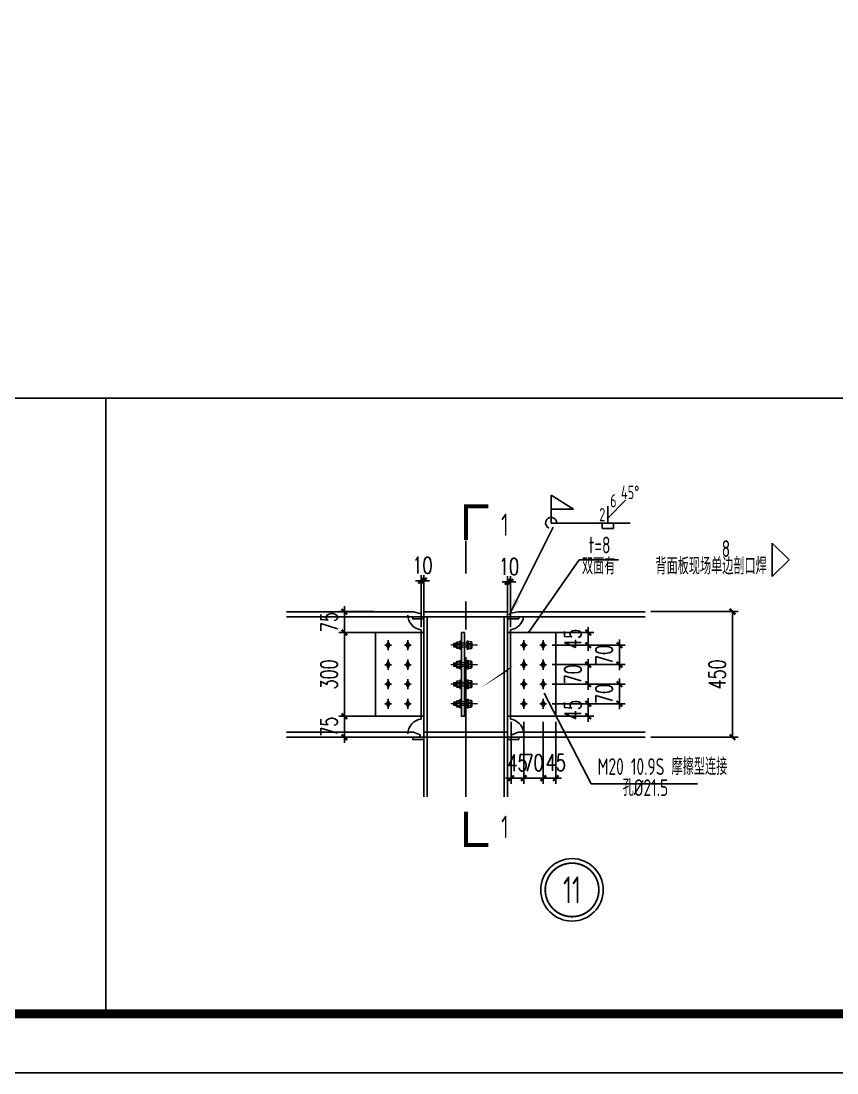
# Model space of a CAD drawing. Extents: x 180850 to 1399066, y 48356 to 327880.
# Drawn here: x 1335505 to 1350126, y 135864 to 154718 of the extents above; entities that cross this region are included whole.
import ezdxf
from ezdxf.enums import TextEntityAlignment as Align

# ---------------------------------------------------------------- set-up
doc = ezdxf.new("R2010")
doc.units = 0
doc.header["$LTSCALE"] = 1000
doc.linetypes.add('0$0$CENTERX2', pattern=[4, 2.5, -0.5, 0.5, -0.5])
doc.linetypes.add('ACAD_ISO02W100', pattern=[15, 12, -3])
doc.layers.add('6', color=253, linetype='Continuous', lineweight=13)
doc.layers.add('螺栓', color=15, linetype='Continuous', lineweight=18)
for name, color, linetype in [('AXIS', 3, 'Continuous'), ('BOLT', 251, 'Continuous'), ('DOTE', 1, 'Continuous'), ('GL', 150, 'Continuous'), ('GZ', 50, 'Continuous'), ('PUB_DIM', 3, 'Continuous'), ('PUB_TEXT', 7, 'Continuous'), ('PUB_TITLE', 4, 'Continuous'), ('PZ', 202, 'Continuous'), ('TEXT', 7, 'Continuous'), ('THIN', 7, 'Continuous'), ('WELD', 7, 'Continuous'), ('YCX', 90, 'Continuous')]:
    doc.layers.add(name, color=color, linetype=linetype)
doc.styles.add('_TCH_DIM_T3', font='SIMPLEX', dxfattribs={"width": 0.705882, "bigfont": 'GBCBIG'})
doc.styles.get("Standard").update_dxf_attribs({"font": 'gbenor.shx', "bigfont": 'gbcbig.shx'})
doc.styles.add('TSSD_Label', font='tssdeng.shx', dxfattribs={"width": 0.7, "bigfont": 'hztxt.shx'})
doc.styles.add('TSSD_Num', font='Tssdeng.shx', dxfattribs={"width": 0.7, "bigfont": 'hztxt.shx'})
doc.styles.add('标准字体', font='tssdeng.shx', dxfattribs={"width": 0.7, "bigfont": 'tssdchn.shx'})
doc.dimstyles.new('TCH_100_5', dxfattribs={"dimtxt": 297.5, "dimasz": 100, "dimexe": 100, "dimexo": 100, "dimgap": 126.25, "dimtad": 1, "dimdec": 0, "dimlfac": 0.2, "dimzin": 0, "dimdsep": 46, "dimtxsty": '_TCH_DIM_T3', "dimblk": 'ARCHTICK', "dimcen": 0.09, "dimclrd": 126, "dimclre": 126, "dimclrt": 7, "dimazin": 2, "dimtfac": 1, "dimtdec": 0, "dimtix": 1, "dimtmove": 2, "dimatfit": 3, "dimfxl": 1, "dimtolj": 1, "dimtzin": 0, "dimarcsym": 0})
doc.dimstyles.new('TSSD_LEADER_STYLE_300.0', dxfattribs={"dimtxt": 0.18, "dimasz": 300, "dimexe": 0.18, "dimexo": 0.0625, "dimgap": 0.09, "dimtad": 0, "dimtih": 1, "dimtoh": 1, "dimdec": 4, "dimzin": 0, "dimdsep": 46, "dimtxsty": 'Standard', "dimcen": 0.09, "dimadec": 0, "dimazin": 0, "dimtfac": 1, "dimtdec": 4, "dimtofl": 0, "dimtmove": 0, "dimatfit": 3, "dimfxl": 1, "dimtolj": 1, "dimtzin": 0, "dimarcsym": 0})
pattern_1 = [(90, (1564289.708, -428822.904), (-21.2343996, 9e-12), []), (90, (1564279.09, -428822.904), (-21.2343996, 9e-12), [10.6171998, -5.3085999])]
pattern_2 = [(90, (1564289.708, -428822.904), (-21.2343996, 9e-12), []), (90, (1564279.09, -428822.904), (-21.2343996, 9e-12), [10.6171998, -5.3085999])]
pattern_3 = [(90, (1564289.708, -429872.904), (-21.2343996, 9e-12), []), (90, (1564279.09, -429872.904), (-21.2343996, 9e-12), [10.6171998, -5.3085999])]
pattern_4 = [(90, (1564289.708, -429872.904), (-21.2343996, 9e-12), []), (90, (1564279.09, -429872.904), (-21.2343996, 9e-12), [10.6171998, -5.3085999])]
pattern_5 = [(90, (1564289.708, -429172.904), (-21.2343996, 9e-12), []), (90, (1564279.09, -429172.904), (-21.2343996, 9e-12), [10.6171998, -5.3085999])]
pattern_6 = [(90, (1564289.708, -429172.904), (-21.2343996, 9e-12), []), (90, (1564279.09, -429172.904), (-21.2343996, 9e-12), [10.6171998, -5.3085999])]
pattern_7 = [(90, (1564289.708, -429522.904), (-21.2343996, 9e-12), []), (90, (1564279.09, -429522.904), (-21.2343996, 9e-12), [10.6171998, -5.3085999])]
pattern_8 = [(90, (1564289.708, -429522.904), (-21.2343996, 9e-12), []), (90, (1564279.09, -429522.904), (-21.2343996, 9e-12), [10.6171998, -5.3085999])]

# ---------------------------------------------------------------- blocks, each defined once
blk = doc.blocks.new('_WELD001')
at = {"linetype": 'ByBlock'}
h = blk.add_hatch(color=0, dxfattribs=at)
h.paths.add_polyline_path([(0.8, 0.5), (0, 1), (0, 0.5)], flags=16)
edge = h.paths.add_edge_path()
edge.add_line((0.8, 0.5), (0, 1))
edge.add_line((0, 0.5), (0.8, 0.5))
edge.add_line((0, 0), (0, 1))
at = {"color": 0, "linetype": 'ByBlock'}
for p, q in [((0, 0), (0, 1)), ((0.8, 0.5), (0, 1)), ((0, 0.5), (0.8, 0.5))]:
    blk.add_line(p, q, dxfattribs=at)
blk = doc.blocks.new('_WELD008')
at = {"color": 0, "linetype": 'ByBlock'}
for p, q in [((0, 0.3), (1.061, 1.361)), ((0, 0), (0, 1))]:
    blk.add_line(p, q, dxfattribs=at)
for tag, p in [('C', (1.286, 1.416)), ('B', (0.288, 0.856)), ('A', (-0.303, -0.009))]:
    blk.add_attdef(tag, text='', height=0.8, dxfattribs=at).set_placement(p, align=Align.CENTER)
blk = doc.blocks.new('_WELD002')
at = {"color": 0, "linetype": 'ByBlock'}
for p, q in [((0.5, 1), (0, 1)), ((0.5, 0), (0.5, 1)), ((0, 0), (0.5, 0))]:
    blk.add_line(p, q, dxfattribs=at)
blk = doc.blocks.new('_ArchTick')
at = {"color": 0, "linetype": 'ByBlock', "const_width": 0.4}
blk.add_lwpolyline([(-0.5, -0.5), (0.5, 0.5)], dxfattribs=at)
blk = doc.blocks.new('*D1810')
at = {"layer": 'AXIS', "color": 126, "linetype": 'ByBlock', "lineweight": -2, "transparency": 16777216}
for p, q in [((1346789, 144132), (1348355, 144132)), ((1348255, 144132), (1348255, 141882)), ((1346789, 141882), (1348355, 141882))]:
    blk.add_line(p, q, dxfattribs=at)
at = {"layer": 'Defpoints', "color": 0, "linetype": 'ByBlock', "transparency": 16777216}
for p in [(1346689, 144132), (1346689, 141882), (1348255, 141882)]:
    blk.add_point(p, dxfattribs=at)
at = {"layer": 'AXIS', "color": 126, "linetype": 'ByBlock', "lineweight": -2, "transparency": 16777216, "xscale": 100, "yscale": 100, "zscale": 100}
for p, rotation in [((1348255, 144132), 90), ((1348255, 141882), 270)]:
    blk.add_blockref('_ArchTick', p, dxfattribs=dict(at, rotation=rotation))
at = {"layer": 'AXIS', "color": 7, "linetype": 'ByBlock', "transparency": 16777216, "insert": (1347980, 143007), "char_height": 297.5, "attachment_point": 5, "rotation": 90, "style": '_TCH_DIM_T3'}
blk.add_mtext('\\A1;450', dxfattribs=at)
blk = doc.blocks.new('*D1811')
at = {"layer": 'AXIS', "color": 126, "linetype": 'ByBlock', "lineweight": -2, "transparency": 16777216}
for p, q in [((1344289, 142157), (1344289, 141048)), ((1344514, 142157), (1344514, 141048)), ((1344289, 141148), (1344189, 141148)), ((1344289, 141148), (1344514, 141148)), ((1344514, 141148), (1344614, 141148))]:
    blk.add_line(p, q, dxfattribs=at)
at = {"layer": 'Defpoints', "color": 0, "linetype": 'ByBlock', "transparency": 16777216}
for p in [(1344289, 142257), (1344514, 142257), (1344514, 141148)]:
    blk.add_point(p, dxfattribs=at)
at = {"layer": 'AXIS', "color": 126, "linetype": 'ByBlock', "lineweight": -2, "transparency": 16777216, "xscale": 100, "yscale": 100, "zscale": 100}
blk.add_blockref('_ArchTick', (1344289, 141148), dxfattribs=at)
at = {"layer": 'AXIS', "color": 126, "linetype": 'ByBlock', "lineweight": -2, "transparency": 16777216, "xscale": 100, "yscale": 100, "zscale": 100, "rotation": 180}
blk.add_blockref('_ArchTick', (1344514, 141148), dxfattribs=at)
at = {"layer": 'AXIS', "color": 7, "linetype": 'ByBlock', "transparency": 16777216, "insert": (1344402, 141423), "char_height": 297.5, "attachment_point": 5, "style": '_TCH_DIM_T3'}
blk.add_mtext('\\A1;45', dxfattribs=at)
blk = doc.blocks.new('*D1812')
at = {"layer": 'AXIS', "color": 126, "linetype": 'ByBlock', "lineweight": -2, "transparency": 16777216}
for p, q in [((1344864, 142157), (1344864, 141048)), ((1345089, 142157), (1345089, 141048)), ((1344864, 141148), (1344764, 141148)), ((1344864, 141148), (1345089, 141148)), ((1345089, 141148), (1345189, 141148))]:
    blk.add_line(p, q, dxfattribs=at)
at = {"layer": 'Defpoints', "color": 0, "linetype": 'ByBlock', "transparency": 16777216}
for p in [(1344864, 142257), (1345089, 142257), (1345089, 141148)]:
    blk.add_point(p, dxfattribs=at)
at = {"layer": 'AXIS', "color": 126, "linetype": 'ByBlock', "lineweight": -2, "transparency": 16777216, "xscale": 100, "yscale": 100, "zscale": 100}
blk.add_blockref('_ArchTick', (1344864, 141148), dxfattribs=at)
at = {"layer": 'AXIS', "color": 126, "linetype": 'ByBlock', "lineweight": -2, "transparency": 16777216, "xscale": 100, "yscale": 100, "zscale": 100, "rotation": 180}
blk.add_blockref('_ArchTick', (1345089, 141148), dxfattribs=at)
at = {"layer": 'AXIS', "color": 7, "linetype": 'ByBlock', "transparency": 16777216, "insert": (1345089, 141428), "char_height": 297.5, "attachment_point": 5, "style": '_TCH_DIM_T3'}
blk.add_mtext('\\A1;45', dxfattribs=at)
blk = doc.blocks.new('*D1813')
at = {"layer": 'AXIS', "color": 126, "linetype": 'ByBlock', "lineweight": -2, "transparency": 16777216}
for p, q in [((1344514, 142157), (1344514, 141048)), ((1344864, 142157), (1344864, 141048)), ((1344514, 141148), (1344414, 141148)), ((1344514, 141148), (1344864, 141148)), ((1344864, 141148), (1344964, 141148))]:
    blk.add_line(p, q, dxfattribs=at)
at = {"layer": 'Defpoints', "color": 0, "linetype": 'ByBlock', "transparency": 16777216}
for p in [(1344514, 142257), (1344864, 142257), (1344864, 141148)]:
    blk.add_point(p, dxfattribs=at)
at = {"layer": 'AXIS', "color": 126, "linetype": 'ByBlock', "lineweight": -2, "transparency": 16777216, "xscale": 100, "yscale": 100, "zscale": 100}
blk.add_blockref('_ArchTick', (1344514, 141148), dxfattribs=at)
at = {"layer": 'AXIS', "color": 126, "linetype": 'ByBlock', "lineweight": -2, "transparency": 16777216, "xscale": 100, "yscale": 100, "zscale": 100, "rotation": 180}
blk.add_blockref('_ArchTick', (1344864, 141148), dxfattribs=at)
at = {"layer": 'AXIS', "color": 7, "linetype": 'ByBlock', "transparency": 16777216, "insert": (1344689, 141423), "char_height": 297.5, "attachment_point": 5, "style": '_TCH_DIM_T3'}
blk.add_mtext('\\A1;70', dxfattribs=at)
blk = doc.blocks.new('ts_idx2')
at = {"color": 0, "linetype": 'ByBlock', "lineweight": -2, "const_width": 0.0333}
blk.add_lwpolyline([(-0.5, 0, 1), (0.5, 0, 1)], format="xyb", close=True, dxfattribs=at)
at = {"color": 0, "linetype": 'ByBlock', "lineweight": -2}
blk.add_circle((0, 0), 0.583, dxfattribs=at)
at = {"color": 0, "linetype": 'ByBlock', "lineweight": -2, "style": 'TSSD_Num', "width": 0.7}
blk.add_attdef('A', text='', height=0.5, dxfattribs=at).set_placement((0, 0), align=Align.MIDDLE_CENTER)
blk = doc.blocks.new('*D1814')
at = {"layer": 'AXIS', "color": 126, "linetype": 'ByBlock', "lineweight": -2, "transparency": 16777216}
for p, q in [((1344224, 144666), (1344124, 144666)), ((1344224, 143857), (1344224, 144766)), ((1344224, 144666), (1344274, 144666)), ((1344274, 143857), (1344274, 144766)), ((1344274, 144666), (1344374, 144666))]:
    blk.add_line(p, q, dxfattribs=at)
at = {"layer": 'Defpoints', "color": 0, "linetype": 'ByBlock', "transparency": 16777216}
for p in [(1344274, 144666), (1344224, 143757), (1344274, 143757)]:
    blk.add_point(p, dxfattribs=at)
at = {"layer": 'AXIS', "color": 126, "linetype": 'ByBlock', "lineweight": -2, "transparency": 16777216, "xscale": 100, "yscale": 100, "zscale": 100}
blk.add_blockref('_ArchTick', (1344224, 144666), dxfattribs=at)
at = {"layer": 'AXIS', "color": 126, "linetype": 'ByBlock', "lineweight": -2, "transparency": 16777216, "xscale": 100, "yscale": 100, "zscale": 100, "rotation": 180}
blk.add_blockref('_ArchTick', (1344274, 144666), dxfattribs=at)
at = {"layer": 'AXIS', "color": 7, "linetype": 'ByBlock', "transparency": 16777216, "insert": (1344249, 144941), "char_height": 297.5, "attachment_point": 5, "style": '_TCH_DIM_T3'}
blk.add_mtext('\\A1;10', dxfattribs=at)
blk = doc.blocks.new('*D1815')
at = {"layer": 'AXIS', "color": 126, "linetype": 'ByBlock', "lineweight": -2, "transparency": 16777216}
for p, q in [((1345669, 142482), (1345669, 142582)), ((1345024, 142482), (1345769, 142482)), ((1345669, 142257), (1345669, 142482)), ((1344997, 142257), (1345769, 142257)), ((1345669, 142257), (1345669, 142157))]:
    blk.add_line(p, q, dxfattribs=at)
at = {"layer": 'Defpoints', "color": 0, "linetype": 'ByBlock', "transparency": 16777216}
for p in [(1344924, 142482), (1345669, 142482), (1344897, 142257)]:
    blk.add_point(p, dxfattribs=at)
at = {"layer": 'AXIS', "color": 126, "linetype": 'ByBlock', "lineweight": -2, "transparency": 16777216, "xscale": 100, "yscale": 100, "zscale": 100}
for p, rotation in [((1345669, 142482), 270), ((1345669, 142257), 90)]:
    blk.add_blockref('_ArchTick', p, dxfattribs=dict(at, rotation=rotation))
at = {"layer": 'AXIS', "color": 7, "linetype": 'ByBlock', "transparency": 16777216, "insert": (1345394, 142369), "char_height": 297.5, "attachment_point": 5, "rotation": 90, "style": '_TCH_DIM_T3'}
blk.add_mtext('\\A1;45', dxfattribs=at)
blk = doc.blocks.new('*D1816')
at = {"layer": 'AXIS', "color": 126, "linetype": 'ByBlock', "lineweight": -2, "transparency": 16777216}
for p, q in [((1346229, 142832), (1346229, 142932)), ((1345024, 142832), (1346329, 142832)), ((1346229, 142482), (1346229, 142832)), ((1345024, 142482), (1346329, 142482)), ((1346229, 142482), (1346229, 142382))]:
    blk.add_line(p, q, dxfattribs=at)
at = {"layer": 'Defpoints', "color": 0, "linetype": 'ByBlock', "transparency": 16777216}
for p in [(1344924, 142832), (1346229, 142832), (1344924, 142482)]:
    blk.add_point(p, dxfattribs=at)
at = {"layer": 'AXIS', "color": 126, "linetype": 'ByBlock', "lineweight": -2, "transparency": 16777216, "xscale": 100, "yscale": 100, "zscale": 100}
for p, rotation in [((1346229, 142832), 270), ((1346229, 142482), 90)]:
    blk.add_blockref('_ArchTick', p, dxfattribs=dict(at, rotation=rotation))
at = {"layer": 'AXIS', "color": 7, "linetype": 'ByBlock', "transparency": 16777216, "insert": (1345954, 142657), "char_height": 297.5, "attachment_point": 5, "rotation": 90, "style": '_TCH_DIM_T3'}
blk.add_mtext('\\A1;70', dxfattribs=at)
blk = doc.blocks.new('*D1817')
at = {"layer": 'AXIS', "color": 126, "linetype": 'ByBlock', "lineweight": -2, "transparency": 16777216}
for p, q in [((1345024, 143182), (1345769, 143182)), ((1345669, 143182), (1345669, 143282)), ((1345669, 142832), (1345669, 143182)), ((1345024, 142832), (1345769, 142832)), ((1345669, 142832), (1345669, 142732))]:
    blk.add_line(p, q, dxfattribs=at)
at = {"layer": 'Defpoints', "color": 0, "linetype": 'ByBlock', "transparency": 16777216}
for p in [(1344924, 143182), (1345669, 143182), (1344924, 142832)]:
    blk.add_point(p, dxfattribs=at)
at = {"layer": 'AXIS', "color": 126, "linetype": 'ByBlock', "lineweight": -2, "transparency": 16777216, "xscale": 100, "yscale": 100, "zscale": 100}
for p, rotation in [((1345669, 143182), 270), ((1345669, 142832), 90)]:
    blk.add_blockref('_ArchTick', p, dxfattribs=dict(at, rotation=rotation))
at = {"layer": 'AXIS', "color": 7, "linetype": 'ByBlock', "transparency": 16777216, "insert": (1345394, 143007), "char_height": 297.5, "attachment_point": 5, "rotation": 90, "style": '_TCH_DIM_T3'}
blk.add_mtext('\\A1;70', dxfattribs=at)
blk = doc.blocks.new('*D1818')
at = {"layer": 'AXIS', "color": 126, "linetype": 'ByBlock', "lineweight": -2, "transparency": 16777216}
for p, q in [((1345024, 143532), (1346329, 143532)), ((1346229, 143532), (1346229, 143632)), ((1346229, 143182), (1346229, 143532)), ((1345024, 143182), (1346329, 143182)), ((1346229, 143182), (1346229, 143082))]:
    blk.add_line(p, q, dxfattribs=at)
at = {"layer": 'Defpoints', "color": 0, "linetype": 'ByBlock', "transparency": 16777216}
for p in [(1344924, 143532), (1346229, 143532), (1344924, 143182)]:
    blk.add_point(p, dxfattribs=at)
at = {"layer": 'AXIS', "color": 126, "linetype": 'ByBlock', "lineweight": -2, "transparency": 16777216, "xscale": 100, "yscale": 100, "zscale": 100}
for p, rotation in [((1346229, 143532), 270), ((1346229, 143182), 90)]:
    blk.add_blockref('_ArchTick', p, dxfattribs=dict(at, rotation=rotation))
at = {"layer": 'AXIS', "color": 7, "linetype": 'ByBlock', "transparency": 16777216, "insert": (1345954, 143357), "char_height": 297.5, "attachment_point": 5, "rotation": 90, "style": '_TCH_DIM_T3'}
blk.add_mtext('\\A1;70', dxfattribs=at)
blk = doc.blocks.new('*D1819')
at = {"layer": 'AXIS', "color": 126, "linetype": 'ByBlock', "lineweight": -2, "transparency": 16777216}
for p, q in [((1345024, 143757), (1345769, 143757)), ((1345669, 143757), (1345669, 143857)), ((1345669, 143532), (1345669, 143757)), ((1345024, 143532), (1345769, 143532)), ((1345669, 143532), (1345669, 143432))]:
    blk.add_line(p, q, dxfattribs=at)
at = {"layer": 'Defpoints', "color": 0, "linetype": 'ByBlock', "transparency": 16777216}
for p in [(1344924, 143757), (1345669, 143757), (1344924, 143532)]:
    blk.add_point(p, dxfattribs=at)
at = {"layer": 'AXIS', "color": 126, "linetype": 'ByBlock', "lineweight": -2, "transparency": 16777216, "xscale": 100, "yscale": 100, "zscale": 100}
for p, rotation in [((1345669, 143757), 270), ((1345669, 143532), 90)]:
    blk.add_blockref('_ArchTick', p, dxfattribs=dict(at, rotation=rotation))
at = {"layer": 'AXIS', "color": 7, "linetype": 'ByBlock', "transparency": 16777216, "insert": (1345394, 143644), "char_height": 297.5, "attachment_point": 5, "rotation": 90, "style": '_TCH_DIM_T3'}
blk.add_mtext('\\A1;45', dxfattribs=at)
blk = doc.blocks.new('*D1820')
at = {"layer": 'AXIS', "color": 126, "linetype": 'ByBlock', "lineweight": -2, "transparency": 16777216}
for p, q in [((1341870, 143757), (1341200, 143757)), ((1341300, 143757), (1341300, 142257)), ((1341870, 142257), (1341200, 142257))]:
    blk.add_line(p, q, dxfattribs=at)
at = {"layer": 'Defpoints', "color": 0, "linetype": 'ByBlock', "transparency": 16777216}
for p in [(1341970, 143757), (1341300, 142257), (1341970, 142257)]:
    blk.add_point(p, dxfattribs=at)
at = {"layer": 'AXIS', "color": 126, "linetype": 'ByBlock', "lineweight": -2, "transparency": 16777216, "xscale": 100, "yscale": 100, "zscale": 100}
for p, rotation in [((1341300, 143757), 90), ((1341300, 142257), 270)]:
    blk.add_blockref('_ArchTick', p, dxfattribs=dict(at, rotation=rotation))
at = {"layer": 'AXIS', "color": 7, "linetype": 'ByBlock', "transparency": 16777216, "insert": (1341025, 143007), "char_height": 297.5, "attachment_point": 5, "rotation": 90, "style": '_TCH_DIM_T3'}
blk.add_mtext('\\A1;300', dxfattribs=at)
blk = doc.blocks.new('*D1821')
at = {"layer": 'AXIS', "color": 126, "linetype": 'ByBlock', "lineweight": -2, "transparency": 16777216}
for p, q in [((1341826, 144132), (1341200, 144132)), ((1341300, 144132), (1341300, 144232)), ((1341300, 143757), (1341300, 144132)), ((1341870, 143757), (1341200, 143757)), ((1341300, 143757), (1341300, 143657))]:
    blk.add_line(p, q, dxfattribs=at)
at = {"layer": 'Defpoints', "color": 0, "linetype": 'ByBlock', "transparency": 16777216}
for p in [(1341300, 144132), (1341926, 144132), (1341970, 143757)]:
    blk.add_point(p, dxfattribs=at)
at = {"layer": 'AXIS', "color": 126, "linetype": 'ByBlock', "lineweight": -2, "transparency": 16777216, "xscale": 100, "yscale": 100, "zscale": 100}
for p, rotation in [((1341300, 144132), 270), ((1341300, 143757), 90)]:
    blk.add_blockref('_ArchTick', p, dxfattribs=dict(at, rotation=rotation))
at = {"layer": 'AXIS', "color": 7, "linetype": 'ByBlock', "transparency": 16777216, "insert": (1341025, 143944), "char_height": 297.5, "attachment_point": 5, "rotation": 90, "style": '_TCH_DIM_T3'}
blk.add_mtext('\\A1;75', dxfattribs=at)
blk = doc.blocks.new('*D1822')
at = {"layer": 'AXIS', "color": 126, "linetype": 'ByBlock', "lineweight": -2, "transparency": 16777216}
for p, q in [((1341300, 142257), (1341300, 142357)), ((1341810, 142257), (1341200, 142257)), ((1341300, 142257), (1341300, 141882)), ((1341792, 141882), (1341200, 141882)), ((1341300, 141882), (1341300, 141782))]:
    blk.add_line(p, q, dxfattribs=at)
at = {"layer": 'Defpoints', "color": 0, "linetype": 'ByBlock', "transparency": 16777216}
for p in [(1341910, 142257), (1341300, 141882), (1341892, 141882)]:
    blk.add_point(p, dxfattribs=at)
at = {"layer": 'AXIS', "color": 126, "linetype": 'ByBlock', "lineweight": -2, "transparency": 16777216, "xscale": 100, "yscale": 100, "zscale": 100}
for p, rotation in [((1341300, 142257), 270), ((1341300, 141882), 90)]:
    blk.add_blockref('_ArchTick', p, dxfattribs=dict(at, rotation=rotation))
at = {"layer": 'AXIS', "color": 7, "linetype": 'ByBlock', "transparency": 16777216, "insert": (1341025, 142069), "char_height": 297.5, "attachment_point": 5, "rotation": 90, "style": '_TCH_DIM_T3'}
blk.add_mtext('\\A1;75', dxfattribs=at)
blk = doc.blocks.new('*D1850')
at = {"layer": 'AXIS', "color": 126, "linetype": 'ByBlock', "lineweight": -2, "transparency": 16777216}
for p, q in [((1342674, 144687), (1342574, 144687)), ((1342674, 143857), (1342674, 144787)), ((1342674, 144687), (1342724, 144687)), ((1342724, 143857), (1342724, 144787)), ((1342724, 144687), (1342824, 144687))]:
    blk.add_line(p, q, dxfattribs=at)
at = {"layer": 'Defpoints', "color": 0, "linetype": 'ByBlock', "transparency": 16777216}
for p in [(1342724, 144687), (1342674, 143757), (1342724, 143757)]:
    blk.add_point(p, dxfattribs=at)
at = {"layer": 'AXIS', "color": 126, "linetype": 'ByBlock', "lineweight": -2, "transparency": 16777216, "xscale": 100, "yscale": 100, "zscale": 100}
blk.add_blockref('_ArchTick', (1342674, 144687), dxfattribs=at)
at = {"layer": 'AXIS', "color": 126, "linetype": 'ByBlock', "lineweight": -2, "transparency": 16777216, "xscale": 100, "yscale": 100, "zscale": 100, "rotation": 180}
blk.add_blockref('_ArchTick', (1342724, 144687), dxfattribs=at)
at = {"layer": 'AXIS', "color": 7, "linetype": 'ByBlock', "transparency": 16777216, "insert": (1342699, 144962), "char_height": 297.5, "attachment_point": 5, "style": '_TCH_DIM_T3'}
blk.add_mtext('\\A1;10', dxfattribs=at)

msp = doc.modelspace()

# ---------------------------------------------------------------- hatches: boundary and pattern name
at = {"layer": 'BOLT'}
for points in [[(1342084.15, 143591.75), (1342054.15, 143531.75), (1342084.15, 143471.75), (1342114.15, 143531.75)], [(1342434.15, 143591.75), (1342404.15, 143531.75), (1342434.15, 143471.75), (1342464.15, 143531.75)], [(1344514.15, 143591.75), (1344544.15, 143531.75), (1344514.15, 143471.75), (1344484.15, 143531.75)], [(1344864.15, 143591.75), (1344894.15, 143531.75), (1344864.15, 143471.75), (1344834.15, 143531.75)], [(1342084.15, 143241.75), (1342054.15, 143181.75), (1342084.15, 143121.75), (1342114.15, 143181.75)], [(1342434.15, 143241.75), (1342404.15, 143181.75), (1342434.15, 143121.75), (1342464.15, 143181.75)], [(1344514.15, 143241.75), (1344544.15, 143181.75), (1344514.15, 143121.75), (1344484.15, 143181.75)], [(1344864.15, 143241.75), (1344894.15, 143181.75), (1344864.15, 143121.75), (1344834.15, 143181.75)], [(1342084.15, 142891.75), (1342054.15, 142831.75), (1342084.15, 142771.75), (1342114.15, 142831.75)], [(1342434.15, 142891.75), (1342404.15, 142831.75), (1342434.15, 142771.75), (1342464.15, 142831.75)], [(1344514.15, 142891.75), (1344544.15, 142831.75), (1344514.15, 142771.75), (1344484.15, 142831.75)], [(1344864.15, 142891.75), (1344894.15, 142831.75), (1344864.15, 142771.75), (1344834.15, 142831.75)], [(1342084.15, 142541.75), (1342054.15, 142481.75), (1342084.15, 142421.75), (1342114.15, 142481.75)], [(1342434.15, 142541.75), (1342404.15, 142481.75), (1342434.15, 142421.75), (1342464.15, 142481.75)], [(1344514.15, 142541.75), (1344544.15, 142481.75), (1344514.15, 142421.75), (1344484.15, 142481.75)], [(1344864.15, 142541.75), (1344894.15, 142481.75), (1344864.15, 142421.75), (1344834.15, 142481.75)]]:
    msp.add_hatch(color=256, dxfattribs=at).paths.add_polyline_path(points)
at = {"layer": '螺栓'}
h = msp.add_hatch(dxfattribs=at)
h.set_pattern_fill('BRASS', color=256, scale=3.344, angle=90, style=0)
h.set_pattern_definition(pattern_1)
h.paths.add_polyline_path([(1343308.06, 143565.19), (1343262.25, 143565.19), (1343262.25, 143498.31), (1343308.06, 143498.31)])
h = msp.add_hatch(dxfattribs=at)
h.set_pattern_fill('BRASS', color=256, scale=3.344, angle=90, style=0)
h.set_pattern_definition(pattern_2)
h.paths.add_polyline_path([(1343308.06, 143565.19), (1343262.25, 143565.19), (1343262.25, 143498.31), (1343308.06, 143498.31)])
h = msp.add_hatch(dxfattribs=at)
h.set_pattern_fill('BRASS', color=256, scale=3.344, angle=90, style=0)
h.set_pattern_definition(pattern_1)
h.paths.add_polyline_path([(1343308.06, 143565.19), (1343262.25, 143565.19), (1343262.25, 143498.31), (1343308.06, 143498.31)])
h = msp.add_hatch(dxfattribs=at)
h.set_pattern_fill('BRASS', color=256, scale=3.344, angle=90, style=0)
h.set_pattern_definition(pattern_2)
h.paths.add_polyline_path([(1343308.06, 143565.19), (1343262.25, 143565.19), (1343262.25, 143498.31), (1343308.06, 143498.31)])
h = msp.add_hatch(dxfattribs=at)
h.set_pattern_fill('BRASS', color=256, scale=3.344, angle=90, style=0)
h.set_pattern_definition(pattern_5)
h.paths.add_polyline_path([(1343308.06, 143215.19), (1343262.25, 143215.19), (1343262.25, 143148.31), (1343308.06, 143148.31)])
h = msp.add_hatch(dxfattribs=at)
h.set_pattern_fill('BRASS', color=256, scale=3.344, angle=90, style=0)
h.set_pattern_definition(pattern_6)
h.paths.add_polyline_path([(1343308.06, 143215.19), (1343262.25, 143215.19), (1343262.25, 143148.31), (1343308.06, 143148.31)])
h = msp.add_hatch(dxfattribs=at)
h.set_pattern_fill('BRASS', color=256, scale=3.344, angle=90, style=0)
h.set_pattern_definition(pattern_5)
h.paths.add_polyline_path([(1343308.06, 143215.19), (1343262.25, 143215.19), (1343262.25, 143148.31), (1343308.06, 143148.31)])
h = msp.add_hatch(dxfattribs=at)
h.set_pattern_fill('BRASS', color=256, scale=3.344, angle=90, style=0)
h.set_pattern_definition(pattern_6)
h.paths.add_polyline_path([(1343308.06, 143215.19), (1343262.25, 143215.19), (1343262.25, 143148.31), (1343308.06, 143148.31)])
h = msp.add_hatch(dxfattribs=at)
h.set_pattern_fill('BRASS', color=256, scale=3.344, angle=90, style=0)
h.set_pattern_definition(pattern_7)
h.paths.add_polyline_path([(1343308.06, 142865.19), (1343262.25, 142865.19), (1343262.25, 142798.31), (1343308.06, 142798.31)])
h = msp.add_hatch(dxfattribs=at)
h.set_pattern_fill('BRASS', color=256, scale=3.344, angle=90, style=0)
h.set_pattern_definition(pattern_8)
h.paths.add_polyline_path([(1343308.06, 142865.19), (1343262.25, 142865.19), (1343262.25, 142798.31), (1343308.06, 142798.31)])
h = msp.add_hatch(dxfattribs=at)
h.set_pattern_fill('BRASS', color=256, scale=3.344, angle=90, style=0)
h.set_pattern_definition(pattern_7)
h.paths.add_polyline_path([(1343308.06, 142865.19), (1343262.25, 142865.19), (1343262.25, 142798.31), (1343308.06, 142798.31)])
h = msp.add_hatch(dxfattribs=at)
h.set_pattern_fill('BRASS', color=256, scale=3.344, angle=90, style=0)
h.set_pattern_definition(pattern_8)
h.paths.add_polyline_path([(1343308.06, 142865.19), (1343262.25, 142865.19), (1343262.25, 142798.31), (1343308.06, 142798.31)])
h = msp.add_hatch(dxfattribs=at)
h.set_pattern_fill('BRASS', color=256, scale=3.344, angle=90, style=0)
h.set_pattern_definition(pattern_3)
h.paths.add_polyline_path([(1343308.06, 142515.19), (1343262.25, 142515.19), (1343262.25, 142448.31), (1343308.06, 142448.31)])
h = msp.add_hatch(dxfattribs=at)
h.set_pattern_fill('BRASS', color=256, scale=3.344, angle=90, style=0)
h.set_pattern_definition(pattern_4)
h.paths.add_polyline_path([(1343308.06, 142515.19), (1343262.25, 142515.19), (1343262.25, 142448.31), (1343308.06, 142448.31)])
h = msp.add_hatch(dxfattribs=at)
h.set_pattern_fill('BRASS', color=256, scale=3.344, angle=90, style=0)
h.set_pattern_definition(pattern_3)
h.paths.add_polyline_path([(1343308.06, 142515.19), (1343262.25, 142515.19), (1343262.25, 142448.31), (1343308.06, 142448.31)])
h = msp.add_hatch(dxfattribs=at)
h.set_pattern_fill('BRASS', color=256, scale=3.344, angle=90, style=0)
h.set_pattern_definition(pattern_4)
h.paths.add_polyline_path([(1343308.06, 142515.19), (1343262.25, 142515.19), (1343262.25, 142448.31), (1343308.06, 142448.31)])

# ---------------------------------------------------------------- linework, layer by layer
at = {"layer": '6', "linetype": 'ACAD_ISO02W100', "ltscale": 2}
for p, q in [((1343686.35, 143531.75), (1343208.62, 143531.75)), ((1343686.35, 143181.75), (1343208.62, 143181.75)), ((1343686.35, 142831.75), (1343208.62, 142831.75)), ((1343686.35, 142481.75), (1343208.62, 142481.75))]:
    msp.add_line(p, q, dxfattribs=at)
at = {"layer": 'AXIS'}
for p, q in [((1290267.38, 147959.33), (1390581.03, 147959.33)), ((1337023, 147959.33), (1337023, 136924.45))]:
    msp.add_line(p, q, dxfattribs=at)
at = {"layer": 'BOLT'}
for p, q in [((1342024.15, 143531.75), (1342144.15, 143531.75)), ((1342084.15, 143591.75), (1342054.15, 143531.75)), ((1342084.15, 143471.75), (1342054.15, 143531.75)), ((1342084.15, 143621.75), (1342084.15, 143441.75)), ((1342084.15, 143591.75), (1342114.15, 143531.75)), ((1342084.15, 143471.75), (1342114.15, 143531.75)), ((1342374.15, 143531.75), (1342494.15, 143531.75)), ((1342434.15, 143591.75), (1342404.15, 143531.75)), ((1342434.15, 143471.75), (1342404.15, 143531.75)), ((1342434.15, 143621.75), (1342434.15, 143441.75)), ((1342434.15, 143591.75), (1342464.15, 143531.75)), ((1342434.15, 143471.75), (1342464.15, 143531.75)), ((1344574.15, 143531.75), (1344454.15, 143531.75)), ((1344514.15, 143591.75), (1344484.15, 143531.75)), ((1344514.15, 143471.75), (1344484.15, 143531.75)), ((1344514.15, 143621.75), (1344514.15, 143441.75)), ((1344514.15, 143591.75), (1344544.15, 143531.75)), ((1344514.15, 143471.75), (1344544.15, 143531.75)), ((1344924.15, 143531.75), (1344804.15, 143531.75)), ((1344864.15, 143591.75), (1344834.15, 143531.75)), ((1344864.15, 143471.75), (1344834.15, 143531.75)), ((1344864.15, 143621.75), (1344864.15, 143441.75)), ((1344864.15, 143591.75), (1344894.15, 143531.75)), ((1344864.15, 143471.75), (1344894.15, 143531.75)), ((1342024.15, 143181.75), (1342144.15, 143181.75)), ((1342084.15, 143241.75), (1342054.15, 143181.75)), ((1342084.15, 143121.75), (1342054.15, 143181.75)), ((1342084.15, 143271.75), (1342084.15, 143091.75)), ((1342084.15, 143241.75), (1342114.15, 143181.75)), ((1342084.15, 143121.75), (1342114.15, 143181.75)), ((1342374.15, 143181.75), (1342494.15, 143181.75)), ((1342434.15, 143241.75), (1342404.15, 143181.75)), ((1342434.15, 143121.75), (1342404.15, 143181.75)), ((1342434.15, 143271.75), (1342434.15, 143091.75)), ((1342434.15, 143241.75), (1342464.15, 143181.75)), ((1342434.15, 143121.75), (1342464.15, 143181.75)), ((1344574.15, 143181.75), (1344454.15, 143181.75)), ((1344514.15, 143241.75), (1344484.15, 143181.75)), ((1344514.15, 143121.75), (1344484.15, 143181.75)), ((1344514.15, 143271.75), (1344514.15, 143091.75)), ((1344514.15, 143241.75), (1344544.15, 143181.75)), ((1344514.15, 143121.75), (1344544.15, 143181.75)), ((1344924.15, 143181.75), (1344804.15, 143181.75)), ((1344864.15, 143241.75), (1344834.15, 143181.75)), ((1344864.15, 143121.75), (1344834.15, 143181.75)), ((1344864.15, 143271.75), (1344864.15, 143091.75)), ((1344864.15, 143241.75), (1344894.15, 143181.75)), ((1344864.15, 143121.75), (1344894.15, 143181.75)), ((1342084.15, 142921.75), (1342084.15, 142741.75)), ((1342434.15, 142921.75), (1342434.15, 142741.75)), ((1344514.15, 142921.75), (1344514.15, 142741.75)), ((1344864.15, 142921.75), (1344864.15, 142741.75)), ((1342024.15, 142831.75), (1342144.15, 142831.75)), ((1342084.15, 142891.75), (1342054.15, 142831.75)), ((1342084.15, 142771.75), (1342054.15, 142831.75)), ((1342084.15, 142891.75), (1342114.15, 142831.75)), ((1342084.15, 142771.75), (1342114.15, 142831.75)), ((1342374.15, 142831.75), (1342494.15, 142831.75)), ((1342434.15, 142891.75), (1342404.15, 142831.75)), ((1342434.15, 142771.75), (1342404.15, 142831.75)), ((1342434.15, 142891.75), (1342464.15, 142831.75)), ((1342434.15, 142771.75), (1342464.15, 142831.75)), ((1344574.15, 142831.75), (1344454.15, 142831.75)), ((1344514.15, 142891.75), (1344484.15, 142831.75)), ((1344514.15, 142771.75), (1344484.15, 142831.75)), ((1344514.15, 142891.75), (1344544.15, 142831.75)), ((1344514.15, 142771.75), (1344544.15, 142831.75)), ((1344924.15, 142831.75), (1344804.15, 142831.75)), ((1344864.15, 142891.75), (1344834.15, 142831.75)), ((1344864.15, 142771.75), (1344834.15, 142831.75)), ((1344864.15, 142891.75), (1344894.15, 142831.75)), ((1344864.15, 142771.75), (1344894.15, 142831.75)), ((1342084.15, 142541.75), (1342054.15, 142481.75)), ((1342084.15, 142571.75), (1342084.15, 142391.75)), ((1342084.15, 142541.75), (1342114.15, 142481.75)), ((1342434.15, 142541.75), (1342404.15, 142481.75)), ((1342434.15, 142571.75), (1342434.15, 142391.75)), ((1342434.15, 142541.75), (1342464.15, 142481.75)), ((1344514.15, 142541.75), (1344484.15, 142481.75)), ((1344514.15, 142571.75), (1344514.15, 142391.75)), ((1344514.15, 142541.75), (1344544.15, 142481.75)), ((1344864.15, 142541.75), (1344834.15, 142481.75)), ((1344864.15, 142571.75), (1344864.15, 142391.75)), ((1344864.15, 142541.75), (1344894.15, 142481.75)), ((1342024.15, 142481.75), (1342144.15, 142481.75)), ((1342084.15, 142421.75), (1342054.15, 142481.75)), ((1342084.15, 142421.75), (1342114.15, 142481.75)), ((1342374.15, 142481.75), (1342494.15, 142481.75)), ((1342434.15, 142421.75), (1342404.15, 142481.75)), ((1342434.15, 142421.75), (1342464.15, 142481.75)), ((1344574.15, 142481.75), (1344454.15, 142481.75)), ((1344514.15, 142421.75), (1344484.15, 142481.75)), ((1344514.15, 142421.75), (1344544.15, 142481.75)), ((1344924.15, 142481.75), (1344804.15, 142481.75)), ((1344864.15, 142421.75), (1344834.15, 142481.75)), ((1344864.15, 142421.75), (1344894.15, 142481.75))]:
    msp.add_line(p, q, dxfattribs=at)
at = {"layer": 'DOTE', "color": 8, "linetype": '0$0$CENTERX2'}
msp.add_line((1343474.15, 140813.55), (1343474.15, 145400.06), dxfattribs=at)
at = {"layer": 'GL'}
for p, q in [((1340259.72, 144131.75), (1342536.69, 144131.75)), ((1342674.15, 144091.2), (1342536.69, 144131.75)), ((1342674.15, 144091.2), (1342674.15, 144041.75)), ((1344274.19, 144104.06), (1344411.61, 144131.75)), ((1346688.58, 144131.75), (1344411.61, 144131.75)), ((1340259.72, 144041.75), (1342674.52, 144041.75)), ((1346688.58, 144041.75), (1344273.78, 144041.75)), ((1342674.15, 143805.91), (1342674.15, 142206.75)), ((1344274.15, 143805.91), (1344274.15, 142206.75)), ((1340259.72, 141971.75), (1342536.7, 141971.75)), ((1340259.72, 141881.75), (1342659.15, 141881.75)), ((1342659.15, 141922.41), (1342536.7, 141971.75)), ((1342659.15, 141922.41), (1342659.15, 141881.81)), ((1344224.15, 141971.75), (1342724.15, 141971.75)), ((1344224.15, 141881.75), (1342724.15, 141881.75)), ((1344289.15, 141917), (1344411.6, 141971.75)), ((1344289.15, 141917), (1344289.15, 141881.81)), ((1346688.58, 141881.75), (1344289.15, 141881.75)), ((1346688.58, 141971.75), (1344411.6, 141971.75))]:
    msp.add_line(p, q, dxfattribs=at)
for points in [[(1342724.15, 144041.75), (1342724.15, 144001.75), (1342524.15, 144001.75), (1342524.15, 144041.75)], [(1344224.15, 144041.75), (1344224.15, 144001.75), (1344424.15, 144001.75), (1344424.15, 144041.75)], [(1342724.15, 141881.75), (1342724.15, 141841.75), (1342524.15, 141841.75), (1342524.15, 141881.75)], [(1344224.15, 141881.75), (1344224.15, 141841.75), (1344424.15, 141841.75), (1344424.15, 141881.75)]]:
    msp.add_lwpolyline(points, close=True, dxfattribs=at)
for centre, radius, start, end in [((1342708.45, 144074.37), 270.64, 180.555836, 262.719954), ((1344237.34, 144079.13), 275.69, 277.672402, 352.206558), ((1342708.45, 141939.12), 270.64, 97.280047, 179.444165), ((1344237.34, 141934.36), 275.69, 7.793436, 82.327598)]:
    msp.add_arc(centre, radius, start, end, dxfattribs=at)
at = {"layer": 'GZ'}
for p, q in [((1342724.15, 140813.55), (1342724.15, 144041.75)), ((1342784.15, 140813.55), (1342784.15, 144041.75)), ((1344164.15, 140813.55), (1344164.15, 144041.75)), ((1344224.15, 140813.55), (1344224.15, 144041.75))]:
    msp.add_line(p, q, dxfattribs=at)
at = {"layer": 'PUB_DIM', "const_width": 70}
for points in [[(1343478.06, 145417.82), (1343478.06, 146017.82), (1343878.06, 146017.82)], [(1343478.06, 140547.93), (1343478.06, 139947.93), (1343878.06, 139947.93)]]:
    msp.add_lwpolyline(points, dxfattribs=at)
at = {"layer": 'PUB_TITLE'}
msp.add_lwpolyline([(1287615.87, 198863.75), (1399065.87, 198863.81), (1399065.87, 135863.88), (1287615.87, 135863.81)], close=True, dxfattribs=at)
at = {"layer": 'PUB_TITLE', "const_width": 159.09}
msp.add_lwpolyline([(1290267.38, 136924.42), (1290267.38, 197803.14), (1398005.26, 197803.21), (1398005.26, 136924.48)], close=True, dxfattribs=at)
at = {"layer": 'PZ'}
for points in [[(1342724.15, 144041.26), (1344224.15, 144041.26), (1344224.15, 144131.75), (1342724.15, 144131.75)], [(1342724.15, 143756.75), (1341859.15, 143756.75), (1341859.15, 142256.75), (1342724.15, 142256.75)], [(1343395.82, 143756.75), (1343449.15, 143756.75), (1343449.15, 142256.75), (1343395.82, 142256.75)], [(1344224.15, 143756.75), (1345089.15, 143756.75), (1345089.15, 142256.75), (1344224.15, 142256.75)]]:
    msp.add_lwpolyline(points, close=True, dxfattribs=at)
at = {"layer": 'TEXT'}
for p, q in [((1348967.61, 145061.63), (1348967.61, 145361.63)), ((1349267.61, 145061.63), (1348967.61, 145361.63)), ((1348967.61, 145061.63), (1348967.61, 144761.63)), ((1349267.61, 145061.63), (1348967.61, 144761.63))]:
    msp.add_line(p, q, dxfattribs=at)
at = {"layer": 'THIN'}
msp.add_lwpolyline([(1344224.15, 143067.94, 0, 100, 0), (1344514.72, 143308.83, 0, 0, 0), (1347011.58, 145061.63, 0, 0, 0), (1349474.28, 145061.63, 0, 0, 0)], format="xyseb", dxfattribs=at)
at = {"layer": 'WELD'}
msp.add_line((1345005.57, 145719.93), (1346420.12, 145719.93), dxfattribs=at)
msp.add_arc((1345005.57, 145719.93), 100, 0, 243.380567, dxfattribs=at)
at = {"layer": 'YCX'}
for p, q in [((1345506.33, 145063.4), (1344597.12, 143756.75)), ((1345506.33, 145063.4), (1346213.96, 145063.4)), ((1344882.43, 142671.75), (1345718.87, 141044)), ((1345718.87, 141044), (1347629.5, 141044))]:
    msp.add_line(p, q, dxfattribs=at)
at = {"layer": '螺栓'}
for p, q in [((1343322.25, 143471.55), (1343322.25, 143591.94)), ((1343322.25, 143561.84), (1343375.75, 143561.84)), ((1343322.25, 143501.65), (1343375.75, 143501.65)), ((1343519.21, 143565.19), (1343395.82, 143565.19)), ((1343519.21, 143498.31), (1343395.82, 143498.31)), ((1343499.15, 143612), (1343519.21, 143612)), ((1343499.15, 143612), (1343519.21, 143612)), ((1343499.15, 143612), (1343519.21, 143612)), ((1343499.15, 143612), (1343519.21, 143612)), ((1343519.21, 143561.84), (1343572.72, 143561.84)), ((1343519.21, 143501.65), (1343572.72, 143501.65)), ((1343572.72, 143471.55), (1343572.72, 143591.94)), ((1343322.25, 143121.55), (1343322.25, 143241.94)), ((1343322.25, 143211.84), (1343375.75, 143211.84)), ((1343322.25, 143151.65), (1343375.75, 143151.65)), ((1343519.21, 143215.19), (1343395.82, 143215.19)), ((1343519.21, 143148.31), (1343395.82, 143148.31)), ((1343499.15, 143262), (1343519.21, 143262)), ((1343499.15, 143262), (1343519.21, 143262)), ((1343499.15, 143262), (1343519.21, 143262)), ((1343499.15, 143262), (1343519.21, 143262)), ((1343519.21, 143211.84), (1343572.72, 143211.84)), ((1343519.21, 143151.65), (1343572.72, 143151.65)), ((1343572.72, 143121.55), (1343572.72, 143241.94)), ((1343322.25, 142771.55), (1343322.25, 142891.94)), ((1343322.25, 142861.84), (1343375.75, 142861.84)), ((1343322.25, 142801.65), (1343375.75, 142801.65)), ((1343519.21, 142865.19), (1343395.82, 142865.19)), ((1343519.21, 142798.31), (1343395.82, 142798.31)), ((1343499.15, 142912), (1343519.21, 142912)), ((1343499.15, 142912), (1343519.21, 142912)), ((1343499.15, 142912), (1343519.21, 142912)), ((1343499.15, 142912), (1343519.21, 142912)), ((1343519.21, 142861.84), (1343572.72, 142861.84)), ((1343519.21, 142801.65), (1343572.72, 142801.65)), ((1343572.72, 142771.55), (1343572.72, 142891.94)), ((1343322.25, 142421.55), (1343322.25, 142541.94)), ((1343499.15, 142562), (1343519.21, 142562)), ((1343499.15, 142562), (1343519.21, 142562)), ((1343499.15, 142562), (1343519.21, 142562)), ((1343499.15, 142562), (1343519.21, 142562)), ((1343572.72, 142421.55), (1343572.72, 142541.94)), ((1343322.25, 142511.84), (1343375.75, 142511.84)), ((1343322.25, 142451.65), (1343375.75, 142451.65)), ((1343519.21, 142515.19), (1343395.82, 142515.19)), ((1343519.21, 142448.31), (1343395.82, 142448.31)), ((1343519.21, 142511.84), (1343572.72, 142511.84)), ((1343519.21, 142451.65), (1343572.72, 142451.65))]:
    msp.add_line(p, q, dxfattribs=at)
for points in [[(1343308.06, 143498.31), (1343262.25, 143498.31), (1343262.25, 143565.19), (1343308.06, 143565.19)], [(1343375.75, 143471.55), (1343322.25, 143471.55), (1343308.06, 143485.74), (1343308.06, 143577.75), (1343322.25, 143591.94), (1343375.75, 143591.94)], [(1343519.21, 143471.55), (1343572.72, 143471.55), (1343586.91, 143485.74), (1343586.91, 143577.75), (1343572.72, 143591.94), (1343519.21, 143591.94)], [(1343308.06, 143148.31), (1343262.25, 143148.31), (1343262.25, 143215.19), (1343308.06, 143215.19)], [(1343375.75, 143121.55), (1343322.25, 143121.55), (1343308.06, 143135.74), (1343308.06, 143227.75), (1343322.25, 143241.94), (1343375.75, 143241.94)], [(1343519.21, 143121.55), (1343572.72, 143121.55), (1343586.91, 143135.74), (1343586.91, 143227.75), (1343572.72, 143241.94), (1343519.21, 143241.94)], [(1343308.06, 142798.31), (1343262.25, 142798.31), (1343262.25, 142865.19), (1343308.06, 142865.19)], [(1343375.75, 142771.55), (1343322.25, 142771.55), (1343308.06, 142785.74), (1343308.06, 142877.75), (1343322.25, 142891.94), (1343375.75, 142891.94)], [(1343519.21, 142771.55), (1343572.72, 142771.55), (1343586.91, 142785.74), (1343586.91, 142877.75), (1343572.72, 142891.94), (1343519.21, 142891.94)], [(1343375.75, 142421.55), (1343322.25, 142421.55), (1343308.06, 142435.74), (1343308.06, 142527.75), (1343322.25, 142541.94), (1343375.75, 142541.94)], [(1343519.21, 142421.55), (1343572.72, 142421.55), (1343586.91, 142435.74), (1343586.91, 142527.75), (1343572.72, 142541.94), (1343519.21, 142541.94)], [(1343308.06, 142448.31), (1343262.25, 142448.31), (1343262.25, 142515.19), (1343308.06, 142515.19)]]:
    msp.add_lwpolyline(points, dxfattribs=at)
for points in [[(1343395.82, 143451.49), (1343375.75, 143451.49), (1343375.75, 143612), (1343395.82, 143612)], [(1343519.21, 143451.49), (1343499.15, 143451.49), (1343499.15, 143612), (1343519.21, 143612)], [(1343395.82, 143101.49), (1343375.75, 143101.49), (1343375.75, 143262), (1343395.82, 143262)], [(1343519.21, 143101.49), (1343499.15, 143101.49), (1343499.15, 143262), (1343519.21, 143262)], [(1343395.82, 142751.49), (1343375.75, 142751.49), (1343375.75, 142912), (1343395.82, 142912)], [(1343519.21, 142751.49), (1343499.15, 142751.49), (1343499.15, 142912), (1343519.21, 142912)], [(1343395.82, 142401.49), (1343375.75, 142401.49), (1343375.75, 142562), (1343395.82, 142562)], [(1343519.21, 142401.49), (1343499.15, 142401.49), (1343499.15, 142562), (1343519.21, 142562)]]:
    msp.add_lwpolyline(points, close=True, dxfattribs=at)

# ---------------------------------------------------------------- block references
at = {"layer": 'THIN'}
ref = msp.add_blockref('ts_idx2', (1345379.11, 139145.32), dxfattribs=dict(at, xscale=960, yscale=960, zscale=960))
ref.add_attrib('1', '11', dxfattribs={"height": 480, "style": 'TSSD_Num', "width": 0.7}).set_placement((1345379.11, 139145.32), align=Align.MIDDLE_CENTER)
at = {"layer": 'WELD'}
ref = msp.add_blockref('_WELD008', (1346020.12, 145719.93), dxfattribs=dict(at, xscale=300.0000001500005, yscale=300.0000001500005, zscale=300.0000001500005))
ref.add_attrib('6', '6', dxfattribs={"height": 240, "style": 'TSSD_Label', "width": 0.7}).set_placement((1346120.12, 146119.93), align=Align.MIDDLE_CENTER)
ref.add_attrib('2', '2', dxfattribs={"height": 240, "style": 'TSSD_Label', "width": 0.7}).set_placement((1345920.12, 145869.93), align=Align.MIDDLE_CENTER)
ref.add_attrib('45%%d', '45%%d', dxfattribs={"height": 240, "style": 'TSSD_Label', "width": 0.7}).set_placement((1346420.12, 146269.93), align=Align.MIDDLE_CENTER)
at = {"layer": 'WELD', "xscale": 500.0000002500008, "yscale": 500.0000002500008, "zscale": 500.0000002500008}
msp.add_blockref('_WELD001', (1345005.57, 145719.93), dxfattribs=at)
at = {"layer": 'WELD', "xscale": 200.0000001000003, "yscale": 200.0000001000003, "zscale": 200.0000001000003, "rotation": 270}
msp.add_blockref('_WELD002', (1345920.12, 145719.93), dxfattribs=at)

# ---------------------------------------------------------------- texts
at = {"layer": 'PUB_TEXT', "style": '标准字体', "width": 0.7}
for p in [(1344175.4, 145691), (1344175.4, 140274.74)]:
    msp.add_text('1', height=400, dxfattribs=at).set_placement(p, align=Align.MIDDLE_CENTER)
at = {"layer": 'TEXT', "style": '标准字体', "width": 0.7}
for s, p in [('t=8', (1345872.31, 145086.2)), ('双面有', (1345857.11, 144710.69)), ('背面板现场单边剖口焊', (1347871.33, 144708.61)), ('M20 10.9S 摩擦型连接', (1346998.73, 141115.65)), ('孔%%c21.5', (1346693.99, 140738.16))]:
    msp.add_text(s, height=300, dxfattribs=at).set_placement(p, align=Align.BOTTOM_CENTER)
msp.add_text('8', height=300, dxfattribs=at).set_placement((1348061.69, 145111.63))

# ---------------------------------------------------------------- dimensions: what is measured, and where the dimension line sits
at = {"layer": 'AXIS', "linetype": 'ByBlock'}
for base, p1, p2, picture, middle in [((1342724.15, 144686.67), (1342674.15, 143756.75), (1342724.15, 143756.75), '*D1850', (1342699.15, 144961.67)), ((1344274.15, 144665.99), (1344224.15, 143756.75), (1344274.15, 143756.75), '*D1814', (1344249.15, 144940.99)), ((1344514.15, 141148.33), (1344289.15, 142256.75), (1344514.15, 142256.75), '*D1811', (1344401.65, 141423.33)), ((1344864.15, 141148.33), (1344514.15, 142256.75), (1344864.15, 142256.75), '*D1813', (1344689.15, 141423.33))]:
    dim = msp.add_linear_dim(base=base, p1=p1, p2=p2, dimstyle='TCH_100_5', dxfattribs=at)
    dim.commit()
    dim.dimension.update_dxf_attribs({"geometry": picture, "text_midpoint": middle})
for base, p1, p2, picture, middle in [((1341299.8, 144131.75), (1341970.34, 143756.75), (1341925.98, 144131.75), '*D1821', (1341024.8, 143944.25)), ((1348254.9, 141881.75), (1346688.58, 144131.75), (1346688.58, 141881.75), '*D1810', (1347979.9, 143006.75)), ((1345669.12, 143756.75), (1344924.15, 143531.75), (1344924.15, 143756.75), '*D1819', (1345394.12, 143644.25)), ((1341299.8, 142256.75), (1341970.34, 143756.75), (1341970.34, 142256.75), '*D1820', (1341024.8, 143006.75)), ((1346228.67, 143531.75), (1344924.15, 143181.75), (1344924.15, 143531.75), '*D1818', (1345953.67, 143356.75)), ((1345669.12, 143181.75), (1344924.15, 142831.75), (1344924.15, 143181.75), '*D1817', (1345394.12, 143006.75)), ((1346228.67, 142831.75), (1344924.15, 142481.75), (1344924.15, 142831.75), '*D1816', (1345953.67, 142656.75)), ((1345669.12, 142481.75), (1344897.38, 142256.75), (1344924.15, 142481.75), '*D1815', (1345394.12, 142369.25)), ((1341299.8, 141881.75), (1341910.34, 142256.75), (1341892.14, 141881.75), '*D1822', (1341024.8, 142069.25))]:
    dim = msp.add_linear_dim(base=base, p1=p1, p2=p2, angle=90, dimstyle='TCH_100_5', dxfattribs=at)
    dim.commit()
    dim.dimension.update_dxf_attribs({"geometry": picture, "text_midpoint": middle})
dim = msp.add_linear_dim(base=(1345089.15, 141148.33), p1=(1344864.15, 142256.75), p2=(1345089.15, 142256.75), dimstyle='TCH_100_5', dxfattribs=at)
dim.commit()
dim.dimension.update_dxf_attribs({"geometry": '*D1812', "text_midpoint": (1345089.15, 141427.54), "dimtype": 160})

# ---------------------------------------------------------------- leaders
at = {"layer": 'WELD'}
msp.add_leader([(1344249.73, 144071.75), (1345039.53, 145647.61)], dimstyle='TSSD_LEADER_STYLE_300.0', dxfattribs=at)

doc.saveas('drawing.dxf')
